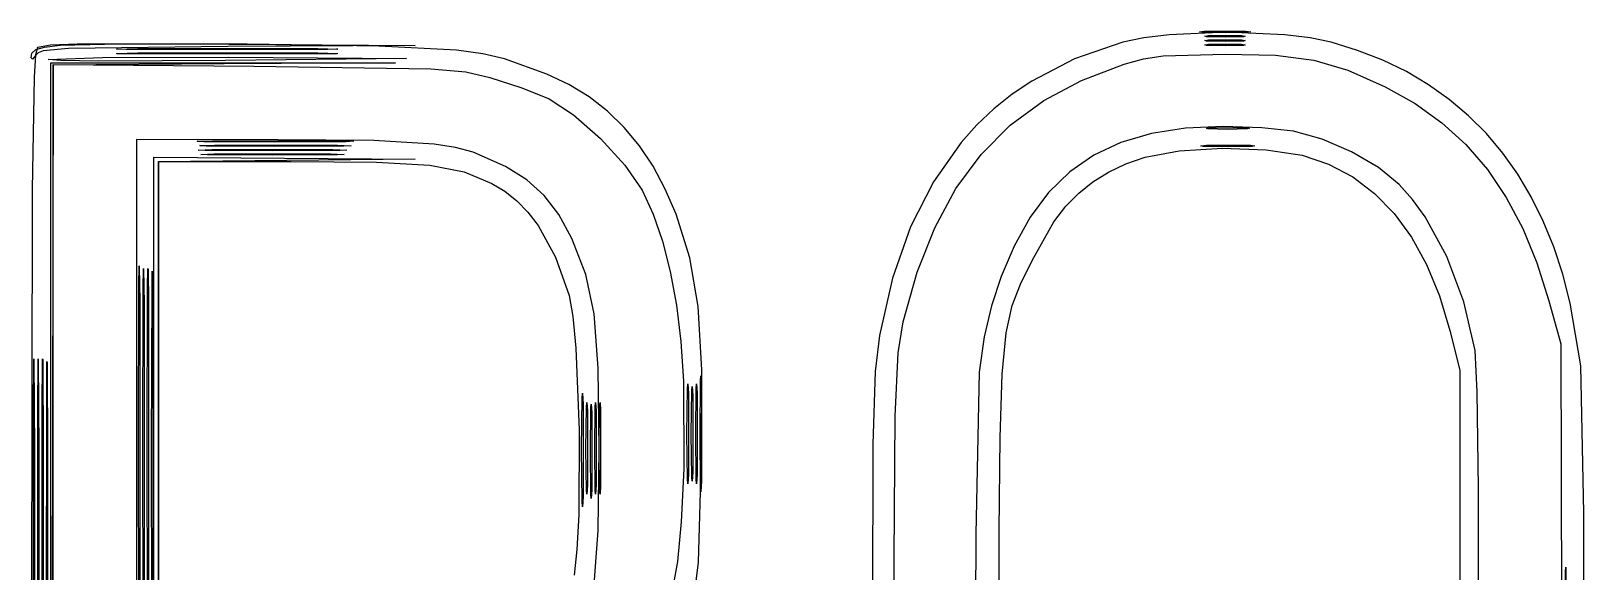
# Model space of a CAD drawing. Extents: x 0 to 635, y 0 to 635.
# Drawn here: x 281.5 to 406.3, y 468 to 511.4 of the extents above; entities that cross this region are included whole.
import ezdxf

# ---------------------------------------------------------------- set-up
doc = ezdxf.new("R2010")
doc.units = 0

msp = doc.modelspace()

# ---------------------------------------------------------------- linework, layer by layer
at = {"layer": 'Layer 1'}
for p, q in [((369.2544, 510.53566), (365.387975, 509.201007)), ((370.937959, 510.887097), (369.2544, 510.53566)), ((372.969834, 511.138282), (370.937959, 510.887097)), ((377.616058, 511.339795), (372.969834, 511.138282)), ((375.410745, 511.383052), (375.79694, 511.43438)), ((375.597951, 511.341041), (375.410745, 511.383052)), ((377.47263, 511.30225), (375.597951, 511.341041)), ((375.79694, 511.43438), (379.14833, 511.43438)), ((375.79694, 511.43438), (375.79694, 511.43438)), ((375.844105, 511.025442), (376.149, 511.07916)), ((375.991897, 510.98144), (375.844105, 511.025442)), ((375.844105, 510.672372), (376.149, 510.72609)), ((375.991897, 510.62837), (375.844105, 510.672372)), ((377.47191, 510.94078), (375.991897, 510.98144)), ((377.47191, 510.58771), (375.991897, 510.62837)), ((376.149, 511.07916), (378.79483, 511.07916)), ((376.149, 511.07916), (376.149, 511.07916)), ((376.149, 510.72609), (378.79483, 510.72609)), ((376.149, 510.72609), (376.149, 510.72609)), ((378.951924, 510.981433), (377.47191, 510.94078)), ((378.951924, 510.628362), (377.47191, 510.58771)), ((379.347318, 511.341053), (377.47263, 511.30225)), ((382.268127, 511.13999), (377.616058, 511.339795)), ((378.79483, 511.07916), (379.099719, 511.025433)), ((378.79483, 510.72609), (379.099719, 510.672363)), ((379.099719, 511.025433), (378.951924, 510.981433)), ((379.099719, 510.672363), (378.951924, 510.628362)), ((379.14833, 511.43438), (379.534524, 511.383064)), ((379.534524, 511.383064), (379.347318, 511.341053)), ((384.30731, 510.889529), (382.268127, 511.13999)), ((386.0011, 510.53866), (384.30731, 510.889529)), ((388.131089, 509.881085), (386.0011, 510.53866)), ((281.52793, 509.27974), (281.52794, 509.27979)), ((281.641134, 509.180161), (281.52793, 509.27974)), ((281.52794, 509.27979), (281.588673, 509.655657)), ((281.588673, 509.655657), (281.895333, 509.942366)), ((281.89824, 509.49933), (281.641134, 509.180161)), ((281.880123, 509.51348), (281.761819, 507.718911)), ((282.03028, 510.10353), (281.880123, 509.51348)), ((281.895333, 509.942366), (282.600301, 510.15047)), ((282.085343, 509.690099), (281.89824, 509.49933)), ((283.077849, 510.299375), (282.03028, 510.10353)), ((282.490524, 509.838713), (282.085343, 509.690099)), ((284.513715, 510.034891), (282.490524, 509.838713)), ((282.600301, 510.15047), (283.855955, 510.290521)), ((282.879, 509.15096), (287.259476, 509.31353)), ((285.934155, 510.40468), (283.077849, 510.299375)), ((283.855955, 510.290521), (288.628844, 510.408675)), ((297.32154, 510.20095), (284.513715, 510.034891)), ((298.87538, 510.37241), (285.934155, 510.40468)), ((287.259476, 509.31353), (297.4137, 509.32715)), ((288.384856, 509.988086), (290.09501, 510.02809)), ((288.475335, 509.970581), (288.384856, 509.988086)), ((288.384856, 509.635018), (290.09501, 509.67502)), ((288.475335, 509.617514), (288.384856, 509.635018)), ((289.157246, 509.955305), (288.475335, 509.970581)), ((289.157246, 509.602239), (288.475335, 509.617514)), ((288.628844, 510.408675), (297.43304, 510.38125)), ((297.21514, 509.92494), (289.157246, 509.955305)), ((297.21514, 509.57187), (289.157246, 509.602239)), ((290.095, 510.02809), (304.5589, 510.02792)), ((290.09501, 510.02809), (290.095, 510.02809)), ((290.095, 509.67502), (304.5589, 509.67486)), ((290.09501, 509.67502), (290.095, 509.67502)), ((311.6795, 509.23475), (297.1448, 509.05856)), ((305.338724, 509.955134), (297.21514, 509.92494)), ((305.338724, 509.602069), (297.21514, 509.57187)), ((312.38524, 510.28525), (297.32154, 510.20095)), ((297.4137, 509.32715), (311.6795, 509.23475)), ((297.43304, 510.38125), (312.38524, 510.28525)), ((309.461545, 510.222107), (298.87538, 510.37241)), ((304.5589, 510.02792), (306.182221, 509.987896)), ((304.5589, 509.67486), (306.182221, 509.634835)), ((306.053764, 509.970396), (305.338724, 509.955134)), ((306.053764, 509.617333), (305.338724, 509.602069)), ((306.182221, 509.987896), (306.053764, 509.970396)), ((306.182221, 509.634835), (306.053764, 509.617333)), ((315.713484, 509.900669), (309.461545, 510.222107)), ((317.819852, 509.615419), (315.713484, 509.900669)), ((319.569545, 509.214961), (317.819852, 509.615419)), ((322.96808, 507.97185), (319.569545, 509.214961)), ((365.387975, 509.201007), (361.938716, 507.419277)), ((369.35782, 508.76098), (370.926781, 509.19194)), ((370.926781, 509.19194), (372.496915, 509.442204)), ((372.496915, 509.442204), (377.47171, 509.58705)), ((375.845105, 510.320262), (376.15, 510.37398)), ((375.992897, 510.27626), (375.845105, 510.320262)), ((377.47291, 510.2356), (375.992897, 510.27626)), ((376.15, 510.37398), (378.79583, 510.37398)), ((376.15, 510.37398), (376.15, 510.37398)), ((377.47171, 509.58705), (381.517662, 509.485628)), ((378.952924, 510.276252), (377.47291, 510.2356)), ((378.79583, 510.37398), (379.100719, 510.320253)), ((379.100719, 510.320253), (378.952924, 510.276252)), ((381.517662, 509.485628), (384.60399, 509.096843)), ((390.14617, 509.092194), (388.131089, 509.881085)), ((283.921468, 509.060585), (282.879, 509.15096)), ((282.879, 509.15096), (282.879, 509.15096)), ((283.103, 446.264), (283.104, 508.882)), ((283.104, 508.882), (296.9506, 508.888)), ((283.2824, 508.697), (283.1918, 446.1712)), ((283.2807, 446.25611), (283.281, 508.75)), ((283.281, 508.75), (299.4206, 508.62149)), ((297.0398, 508.7955), (283.2824, 508.697)), ((286.958658, 509.013035), (283.921468, 509.060585)), ((297.1448, 509.05856), (286.958658, 509.013035)), ((296.9506, 508.888), (310.7972, 508.894)), ((310.7972, 508.894), (297.0398, 508.7955)), ((299.4206, 508.62149), (313.653875, 508.399581)), ((313.653875, 508.399581), (316.446406, 508.15042)), ((316.446406, 508.15042), (318.3824, 507.71193)), ((324.738777, 507.132394), (322.96808, 507.97185)), ((365.943985, 507.473243), (369.35782, 508.76098)), ((384.60399, 509.096843), (387.343278, 508.295508)), ((387.343278, 508.295508), (390.34811, 506.95644)), ((392.045954, 508.172488), (390.14617, 509.092194)), ((393.830054, 507.122468), (392.045954, 508.172488)), ((281.761819, 507.718911), (281.606181, 498.70355)), ((318.3824, 507.71193), (320.945555, 506.884418)), ((320.945555, 506.884418), (323.1449, 505.99167)), ((326.361514, 506.144766), (324.738777, 507.132394)), ((361.938716, 507.419277), (360.368832, 506.358722)), ((362.899967, 505.847221), (365.943985, 507.473243)), ((390.34811, 506.95644), (392.739955, 505.61729)), ((395.498085, 505.942635), (393.830054, 507.122468)), ((323.1449, 505.99167), (325.122255, 504.708892)), ((327.842737, 505.001979), (326.361514, 506.144766)), ((360.368832, 506.358722), (358.901211, 505.183952)), ((360.211699, 503.866509), (362.899967, 505.847221)), ((392.739955, 505.61729), (394.899625, 504.070884)), ((397.049658, 504.633491), (395.498085, 505.942635)), ((325.122255, 504.708892), (327.275735, 502.813115)), ((329.188893, 503.697044), (327.842737, 505.001979)), ((358.901211, 505.183952), (357.535176, 503.894152)), ((398.484387, 503.195536), (397.049658, 504.633491)), ((330.406428, 502.222972), (329.188893, 503.697044)), ((357.535176, 503.894152), (356.27005, 502.488509)), ((357.865116, 501.514705), (360.211699, 503.866509)), ((371.554003, 503.193633), (369.106726, 502.47556)), ((374.285561, 503.619088), (371.554003, 503.193633)), ((377.3187, 503.76183), (374.285561, 503.619088)), ((375.971383, 503.620658), (376.33446, 503.67349)), ((376.098025, 503.57701), (375.971383, 503.620658)), ((377.64806, 503.53567), (376.098025, 503.57701)), ((376.33446, 503.67349), (376.33446, 503.67316)), ((376.33446, 503.67316), (379.15668, 503.67116)), ((380.441626, 503.654041), (377.3187, 503.76183)), ((379.255386, 503.57451), (377.64806, 503.53567)), ((379.15668, 503.67116), (379.44404, 503.617832)), ((379.44404, 503.617832), (379.255386, 503.57451)), ((382.96315, 503.38756), (380.441626, 503.654041)), ((385.271476, 502.753334), (382.96315, 503.38756)), ((394.899625, 504.070884), (396.83637, 502.305132)), ((399.801885, 501.629272), (398.484387, 503.195536)), ((289.98308, 502.7087), (289.983, 477.804)), ((301.36018, 502.7027), (289.98308, 502.7087)), ((294.868675, 502.578096), (296.09021, 502.62002)), ((294.927461, 502.559737), (294.868675, 502.578096)), ((295.405242, 502.543707), (294.927461, 502.559737)), ((294.951657, 501.871914), (296.06959, 501.91424)), ((295.49357, 501.837266), (294.951657, 501.871914)), ((295.085212, 502.225012), (296.266, 502.26719)), ((295.141369, 502.206554), (295.085212, 502.225012)), ((295.60215, 502.190444), (295.141369, 502.206554)), ((301.09571, 502.51178), (295.405242, 502.543707)), ((300.92028, 501.80527), (295.49357, 501.837266)), ((301.09535, 502.15836), (295.60215, 502.190444)), ((296.06959, 501.91424), (305.77098, 501.91424)), ((296.06959, 501.91424), (296.06959, 501.91424)), ((296.09021, 502.62002), (296.09026, 502.62002)), ((296.09026, 502.62002), (306.32076, 502.61971)), ((296.266, 502.26719), (306.14378, 502.26686)), ((296.266, 502.26719), (296.266, 502.26719)), ((306.346999, 501.837292), (300.92028, 501.80527)), ((306.65291, 502.190117), (301.09535, 502.15836)), ((306.850675, 502.543369), (301.09571, 502.51178)), ((309.070445, 502.632263), (301.36018, 502.7027)), ((305.77098, 501.91424), (306.888913, 501.871943)), ((306.14378, 502.26686), (307.239507, 502.224653)), ((306.32076, 502.61971), (307.457051, 502.57772)), ((306.888913, 501.871943), (306.346999, 501.837292)), ((307.239507, 502.224653), (306.65291, 502.190117)), ((307.457051, 502.57772), (306.850675, 502.543369)), ((313.918457, 502.340885), (309.070445, 502.632263)), ((315.629131, 502.070003), (313.918457, 502.340885)), ((317.056256, 501.693077), (315.629131, 502.070003)), ((327.275735, 502.813115), (329.233667, 500.6695)), ((331.50179, 500.572774), (330.406428, 502.222972)), ((356.27005, 502.488509), (354.03982, 499.326429)), ((369.106726, 502.47556), (366.926428, 501.454961)), ((371.05605, 501.30542), (373.797304, 501.8183)), ((373.797304, 501.8183), (377.259961, 502.019514)), ((375.539593, 502.212433), (375.98494, 502.263)), ((375.704851, 502.170765), (375.539593, 502.212433)), ((377.64882, 502.13136), (375.704851, 502.170765)), ((375.98494, 502.26334), (379.51272, 502.26134)), ((375.98494, 502.263), (375.98494, 502.26334)), ((377.259961, 502.019514), (380.771588, 501.901084)), ((379.65156, 502.168855), (377.64882, 502.13136)), ((379.51272, 502.26134), (379.880415, 502.210357)), ((379.880415, 502.210357), (379.65156, 502.168855)), ((380.771588, 501.901084), (383.65975, 501.45503)), ((387.647395, 501.735662), (385.271476, 502.753334)), ((389.808679, 500.476195), (387.647395, 501.735662)), ((396.83637, 502.305132), (398.559438, 500.307944)), ((291.39454, 477.83759), (291.394, 501.297)), ((291.394, 501.297), (301.8891, 501.2143)), ((302.0654, 501.0325), (291.7466, 500.9334)), ((291.7466, 500.9334), (291.747, 477.838)), ((291.74725, 477.80587), (291.747, 500.944)), ((291.747, 500.944), (302.433, 500.944)), ((295.168358, 501.518176), (296.24564, 501.56074)), ((295.690565, 501.483327), (295.168358, 501.518176)), ((300.91994, 501.45114), (295.690565, 501.483327)), ((296.24564, 501.56074), (305.59425, 501.56074)), ((296.24564, 501.56074), (296.24564, 501.56074)), ((306.149324, 501.483327), (300.91994, 501.45114)), ((301.8891, 501.2143), (312.3842, 501.1316)), ((312.3842, 501.1316), (302.0654, 501.0325)), ((302.433, 500.944), (309.276953, 500.889346)), ((305.59425, 501.56074), (306.671532, 501.518176)), ((306.671532, 501.518176), (306.149324, 501.483327)), ((309.276953, 500.889346), (313.5689, 500.651653)), ((313.5689, 500.651653), (316.321997, 500.120323)), ((319.63588, 500.55335), (317.056256, 501.693077)), ((321.357647, 499.478434), (319.63588, 500.55335)), ((329.233667, 500.6695), (330.62438, 498.64321)), ((332.481425, 498.739463), (331.50179, 500.572774)), ((355.846153, 498.775404), (357.865116, 501.514705)), ((366.926428, 501.454961), (364.995807, 500.121932)), ((368.099005, 500.100551), (369.495649, 500.752727)), ((369.495649, 500.752727), (371.05605, 501.30542)), ((383.65975, 501.45503), (385.78996, 500.728741)), ((385.78996, 500.728741), (387.73524, 499.707277)), ((391.4731, 499.11658), (389.808679, 500.476195)), ((401.001764, 499.9352), (399.801885, 501.629272)), ((316.321997, 500.120323), (318.5494, 499.18476)), ((322.753904, 498.225806), (321.357647, 499.478434)), ((354.03982, 499.326429), (352.205109, 495.691191)), ((364.995807, 500.121932), (363.297563, 498.466566)), ((365.711542, 498.419773), (366.844757, 499.329397)), ((366.844757, 499.329397), (368.099005, 500.100551)), ((387.73524, 499.707277), (389.495853, 498.390323)), ((398.559438, 500.307944), (400.078077, 498.06723)), ((402.083639, 498.113821), (401.001764, 499.9352)), ((281.606181, 498.70355), (281.51668, 446.27923)), ((318.5494, 499.18476), (319.588485, 498.562103)), ((319.588485, 498.562103), (320.555478, 497.791972)), ((323.924086, 496.687325), (322.753904, 498.225806)), ((330.62438, 498.64321), (331.513464, 496.719307)), ((333.35178, 496.71605), (332.481425, 498.739463)), ((354.140742, 495.632202), (355.846153, 498.775404)), ((363.297563, 498.466566), (361.814395, 496.478957)), ((364.678, 497.352184), (365.711542, 498.419773)), ((389.495853, 498.390323), (391.072062, 496.777565)), ((392.544166, 497.891155), (391.4731, 499.11658)), ((400.078077, 498.06723), (401.401536, 495.570901)), ((403.047121, 496.165636), (402.083639, 498.113821)), ((320.555478, 497.791972), (321.44902, 496.876331)), ((321.44902, 496.876331), (322.267754, 495.817148)), ((331.513464, 496.719307), (332.26919, 494.538078)), ((334.469233, 493.209906), (333.35178, 496.71605)), ((363.722768, 496.107138), (364.678, 497.352184)), ((391.072062, 496.777565), (392.464133, 494.868691)), ((393.544349, 496.502348), (392.544166, 497.891155)), ((322.267754, 495.817148), (323.675363, 493.27601)), ((324.96763, 494.75485), (323.924086, 496.687325)), ((352.205109, 495.691191), (350.760507, 491.576275)), ((352.73482, 492.068695), (354.140742, 495.632202)), ((361.814395, 496.478957), (360.529, 494.1492)), ((361.96179, 493.0067), (363.722768, 496.107138)), ((395.298153, 493.308652), (393.544349, 496.502348)), ((401.401536, 495.570901), (402.539064, 492.806868)), ((403.891823, 494.091146), (403.047121, 496.165636)), ((326.113489, 491.878498), (324.96763, 494.75485)), ((332.26919, 494.538078), (332.891017, 492.103145)), ((392.464133, 494.868691), (393.672329, 492.663386)), ((323.675363, 493.27601), (324.76744, 490.18428)), ((335.130328, 489.2997), (334.469233, 493.209906)), ((360.529, 494.1492), (359.473923, 491.715009)), ((361.03713, 491.106739), (361.96179, 493.0067)), ((396.666685, 489.683621), (395.298153, 493.308652)), ((404.617359, 491.890852), (403.891823, 494.091146)), ((290.178387, 491.223312), (290.192859, 492.364878)), ((290.192859, 492.364878), (290.200913, 492.571446)), ((290.200913, 492.571446), (290.209445, 492.527083)), ((290.209445, 492.527083), (290.24736, 489.7185)), ((290.531634, 491.0254), (290.546125, 492.149937)), ((290.546125, 492.149937), (290.554188, 492.353335)), ((290.554188, 492.353335), (290.562728, 492.309484)), ((290.562728, 492.309484), (290.60066, 489.5416)), ((290.884864, 491.026), (290.899355, 492.150537)), ((290.899355, 492.150537), (290.907418, 492.353935)), ((290.907418, 492.353935), (290.915958, 492.310084)), ((290.915958, 492.310084), (290.95389, 489.5422)), ((291.237139, 490.828075), (291.251654, 491.935589)), ((291.251654, 491.935589), (291.259733, 492.135815)), ((291.259733, 492.135815), (291.268293, 492.092472)), ((291.268293, 492.092472), (291.30634, 489.3652)), ((326.782064, 488.719763), (326.113489, 491.878498)), ((332.891017, 492.103145), (333.378404, 489.418126)), ((351.61432, 488.06848), (352.73482, 492.068695)), ((359.473923, 491.715009), (358.693811, 489.360711)), ((393.672329, 492.663386), (394.696913, 490.161337)), ((402.539064, 492.806868), (403.49991, 489.76304)), ((405.223342, 489.565256), (404.617359, 491.890852)), ((290.14966, 477.838), (290.178387, 491.223312)), ((290.50286, 477.8374), (290.531634, 491.0254)), ((290.85609, 477.838), (290.884864, 491.026)), ((291.20834, 477.8374), (291.237139, 490.828075)), ((350.760507, 491.576275), (349.7006, 486.97516)), ((360.355633, 489.381236), (361.03713, 491.106739)), ((290.24736, 489.7185), (290.2473, 465.7296)), ((290.60066, 489.5416), (290.6006, 465.9055)), ((290.95389, 489.5422), (290.95382, 465.9061)), ((291.30634, 489.3652), (291.30627, 466.0819)), ((324.76744, 490.18428), (325.062418, 488.496914)), ((333.378404, 489.418126), (333.730809, 486.486643)), ((335.415511, 484.221294), (335.130328, 489.2997)), ((358.693811, 489.360711), (358.127557, 486.866233)), ((359.880352, 487.182837), (360.355633, 489.381236)), ((394.696913, 490.161337), (395.53815, 487.36223)), ((397.58212, 485.77538), (396.666685, 489.683621)), ((403.49991, 489.76304), (404.44987, 486.30457)), ((406.0751, 484.54016), (405.223342, 489.565256)), ((325.062418, 488.496914), (325.296135, 485.954279)), ((327.094424, 484.349345), (326.782064, 488.719763)), ((351.19319, 485.574477), (351.61432, 488.06848)), ((349.7006, 486.97516), (349.360508, 484.064032)), ((358.127557, 486.866233), (357.71405, 484.0115)), ((359.574337, 483.864188), (359.880352, 487.182837)), ((395.53815, 487.36223), (396.34562, 484.18723)), ((325.296135, 485.954279), (325.561375, 479.37271)), ((333.730809, 486.486643), (333.94769, 483.312316)), ((350.957874, 480.486805), (351.19319, 485.574477)), ((397.74624, 482.45196), (397.58212, 485.77538)), ((404.44987, 486.30457), (404.56075, 448.02817)), ((281.717029, 481.5315), (281.730657, 484.546707)), ((281.730657, 484.546707), (281.738242, 485.102453)), ((281.738242, 485.102453), (281.74628, 485.002244)), ((281.74628, 485.002244), (281.782, 477.7211)), ((282.069025, 481.488325), (282.082654, 484.529244)), ((282.082654, 484.529244), (282.09024, 485.096147)), ((282.09024, 485.096147), (282.098278, 485.005822)), ((282.098278, 485.005822), (282.134, 477.7494)), ((282.422029, 481.5315), (282.435657, 484.546707)), ((282.435657, 484.546707), (282.443242, 485.102453)), ((282.443242, 485.102453), (282.45128, 485.002244)), ((282.45128, 485.002244), (282.487, 477.7211)), ((282.775025, 481.290963), (282.788654, 484.314853)), ((282.788654, 484.314853), (282.79624, 484.878583)), ((282.79624, 484.878583), (282.804278, 484.788767)), ((282.804278, 484.788767), (282.84, 477.573)), ((327.17164, 477.83795), (327.094424, 484.349345)), ((406.317126, 472.70671), (406.0751, 484.54016)), ((333.94769, 483.312316), (333.97272, 476.24961)), ((334.260201, 482.722631), (334.297217, 483.087191)), ((334.297217, 483.087191), (334.34241, 482.33513)), ((334.967422, 482.723461), (335.004441, 483.088021)), ((335.004441, 483.088021), (335.04964, 482.33596)), ((335.2883, 479.07265), (335.321601, 483.315355)), ((335.321601, 483.315355), (335.35766, 483.739032)), ((335.35766, 483.739032), (335.40171, 482.86501)), ((335.40523, 477.21055), (335.415511, 484.221294)), ((349.360508, 484.064032), (349.172035, 478.234641)), ((357.71405, 484.0115), (357.446488, 470.998901)), ((359.400643, 478.777933), (359.574337, 483.864188)), ((396.34562, 484.18723), (396.34162, 446.08723)), ((325.76278, 477.83793), (325.796504, 481.950425)), ((325.796504, 481.950425), (325.832734, 482.330111)), ((325.832734, 482.330111), (325.8769, 481.43473)), ((334.226, 479.07193), (334.260201, 482.722631)), ((334.34241, 482.33513), (334.34241, 475.80874)), ((334.579, 479.07191), (334.613535, 482.525276)), ((334.613535, 482.525276), (334.650921, 482.870131)), ((334.650921, 482.870131), (334.69658, 482.15872)), ((334.69658, 482.15872), (334.69658, 475.98511)), ((334.93322, 479.07276), (334.967422, 482.723461)), ((335.04964, 482.33596), (335.04964, 475.80957)), ((335.40171, 482.86501), (335.40171, 475.28029)), ((397.844966, 474.685492), (397.74624, 482.45196)), ((281.69, 446.44), (281.717029, 481.5315)), ((282.042, 446.264), (282.069025, 481.488325)), ((282.395, 446.44), (282.422029, 481.5315)), ((282.748, 446.264), (282.775025, 481.290963)), ((325.8769, 481.43473), (325.87655, 474.0264)), ((326.1104, 477.83755), (326.144719, 481.223241)), ((326.144719, 481.223241), (326.18225, 481.591795)), ((326.18225, 481.591795), (326.22823, 480.94168)), ((326.22823, 480.94168), (326.22893, 474.94445)), ((326.4655, 477.66077), (326.500035, 481.114136)), ((326.500035, 481.114136), (326.537421, 481.458991)), ((326.537421, 481.458991), (326.58308, 480.74758)), ((326.58308, 480.74758), (326.58308, 474.57397)), ((326.8182, 477.83763), (326.852522, 481.223321)), ((326.852522, 481.223321), (326.890051, 481.591875)), ((326.890051, 481.591875), (326.93603, 480.94176)), ((326.93603, 480.94176), (326.93674, 474.94453)), ((327.169, 477.83778), (327.203322, 481.223471)), ((327.203322, 481.223471), (327.240851, 481.592025)), ((327.240851, 481.592025), (327.28683, 480.94191)), ((327.28683, 480.94191), (327.28754, 474.94468)), ((350.74482, 449.08648), (350.957874, 480.486805)), ((325.561375, 479.37271), (325.526345, 472.578576)), ((334.260205, 475.421234), (334.226, 479.07193)), ((334.226, 479.07193), (334.226, 479.07193)), ((334.613527, 475.618549), (334.579, 479.07191)), ((334.579, 479.07191), (334.579, 479.07191)), ((334.96743, 475.422064), (334.93322, 479.07276)), ((334.93322, 479.07276), (334.93322, 479.07276)), ((335.321605, 474.829949), (335.2883, 479.07265)), ((335.2883, 479.07265), (335.2883, 479.07265)), ((349.172035, 478.234641), (349.07403, 446.44036)), ((359.322321, 471.27672), (359.400643, 478.777933)), ((281.782, 477.7211), (281.78199, 414.9267)), ((282.134, 477.7494), (282.134, 414.7786)), ((282.487, 477.7211), (282.48699, 414.9267)), ((282.84, 477.573), (282.84, 414.9549)), ((289.983, 477.804), (289.983, 452.9)), ((290.1497, 477.838), (290.14966, 477.838)), ((290.178325, 464.38574), (290.1497, 477.838)), ((290.531525, 464.582558), (290.5028, 477.8375)), ((290.5028, 477.8375), (290.50286, 477.8374)), ((290.884745, 464.583158), (290.85602, 477.8381)), ((290.85602, 477.8381), (290.85609, 477.838)), ((291.20837, 477.8374), (291.20834, 477.8374)), ((291.237108, 464.779859), (291.20837, 477.8374)), ((291.39422, 454.37772), (291.39454, 477.83759)), ((291.747, 477.838), (291.747, 454.743)), ((291.74743, 454.66741), (291.74725, 477.80587)), ((325.76295, 477.83793), (325.76278, 477.83793)), ((325.796091, 473.662357), (325.76295, 477.83793)), ((326.145499, 474.513851), (326.11036, 477.83755)), ((326.11036, 477.83755), (326.1104, 477.83755)), ((326.500027, 474.207409), (326.4655, 477.66077)), ((326.4655, 477.66077), (326.4655, 477.66077)), ((326.853309, 474.513931), (326.81817, 477.83763)), ((326.81817, 477.83763), (326.8182, 477.83763)), ((327.094709, 471.30142), (327.17164, 477.83795)), ((327.204105, 474.514081), (327.16897, 477.83778)), ((327.16897, 477.83778), (327.169, 477.83778)), ((335.148122, 468.765567), (335.40523, 477.21055)), ((333.97272, 476.24961), (333.777055, 472.006335)), ((334.34241, 475.80874), (334.297221, 475.056674)), ((334.650913, 475.273695), (334.613527, 475.618549)), ((334.69658, 475.98511), (334.650913, 475.273695)), ((335.04964, 475.80957), (335.004449, 475.057504)), ((326.183124, 474.212399), (326.145499, 474.513851)), ((326.22893, 474.94445), (326.183124, 474.212399)), ((326.58308, 474.57397), (326.537413, 473.862555)), ((326.890934, 474.212479), (326.853309, 474.513931)), ((326.93674, 474.94453), (326.890934, 474.212479)), ((327.241732, 474.212629), (327.204105, 474.514081)), ((327.28754, 474.94468), (327.241732, 474.212629)), ((334.297221, 475.056674), (334.260205, 475.421234)), ((335.004449, 475.057504), (334.96743, 475.422064)), ((335.357665, 474.40627), (335.321605, 474.829949)), ((335.40171, 475.28029), (335.357665, 474.40627)), ((397.85333, 444.85318), (397.844966, 474.685492)), ((325.832265, 473.214394), (325.796091, 473.662357)), ((325.87655, 474.0264), (325.832265, 473.214394)), ((326.537413, 473.862555), (326.500027, 474.207409)), ((325.526345, 472.578576), (325.384724, 469.770235)), ((333.777055, 472.006335), (333.470656, 468.807396)), ((406.31619, 444.14706), (406.317126, 472.70671)), ((326.783004, 466.961401), (327.094709, 471.30142)), ((357.446488, 470.998901), (357.362666, 446.15327)), ((359.304, 446.44), (359.322321, 471.27672)), ((325.384724, 469.770235), (325.15423, 467.71088)), ((333.470656, 468.807396), (332.986186, 466.154565)), ((334.896429, 466.585676), (335.148122, 468.765567)), ((404.834113, 466.293113), (404.848141, 468.022273)), ((404.848141, 468.022273), (404.85595, 468.344635)), ((404.85595, 468.344635), (404.864223, 468.29328)), ((404.864223, 468.29328), (404.901, 464.1671))]:
    msp.add_line(p, q, dxfattribs=at)

doc.saveas('drawing.dxf')
